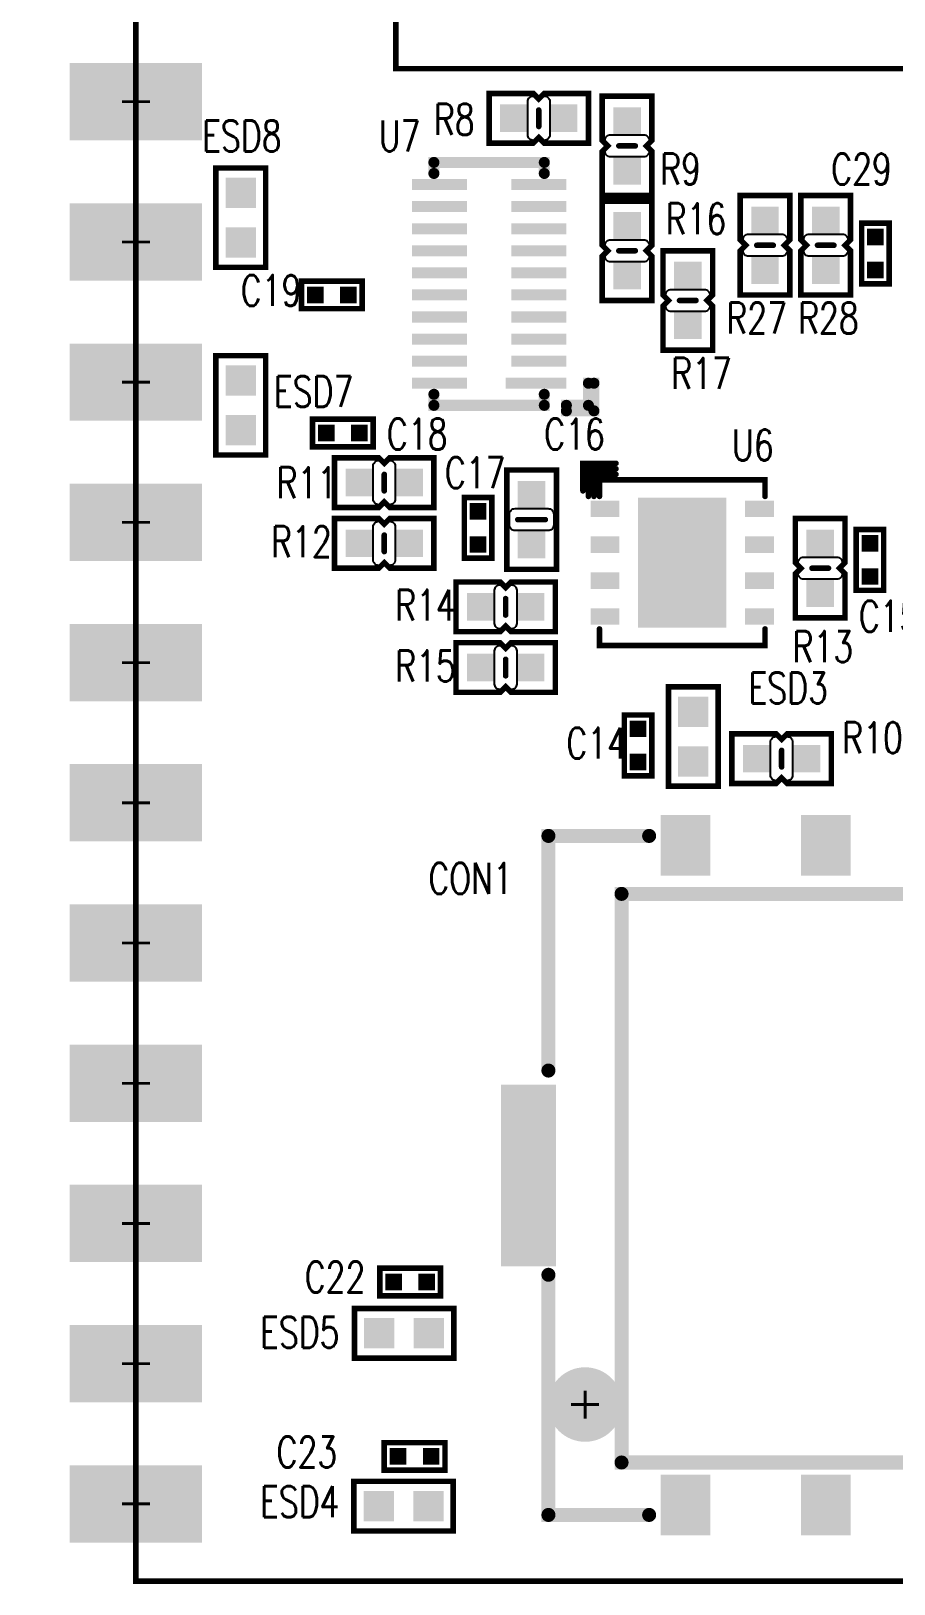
# Model space of a CAD drawing. Extents: x -1.9 to 26.9, y -0.1 to 56.1.
# Drawn here: x -1.9 to 13.74, y -0.05 to 28.08 of the extents above; entities that cross this region are included whole.
import ezdxf

# ---------------------------------------------------------------- set-up
doc = ezdxf.new("R2010")
doc.units = 0
doc.linetypes.add('KEEPOUT_00001000$0', pattern=[2, 1, 1])
for name, color, linetype in [('BOARD_OUTLINE_00', 254, 'CONTINUOUS'), ('DRIL_NPLTE_THRU_01', 176, 'CONTINUOUS'), ('DRIL_NPLTE_THRU_02', 136, 'CONTINUOUS'), ('DRIL_NPLTE_THRU_03', 56, 'CONTINUOUS'), ('DRIL_NPLTE_THRU_04', 16, 'CONTINUOUS'), ('DRIL_PLTE_THRU_01', 176, 'CONTINUOUS'), ('DRIL_PLTE_THRU_02', 136, 'CONTINUOUS'), ('DRIL_PLTE_THRU_03', 56, 'CONTINUOUS'), ('DRIL_PLTE_THRU_04', 16, 'CONTINUOUS'), ('DRIL_SYMBOL', 254, 'CONTINUOUS'), ('KEEPOUT_01', 130, 'CONTINUOUS'), ('PADS_BOT', 1, 'CONTINUOUS'), ('PADS_INNER', 5, 'CONTINUOUS'), ('PADS_TOP', 5, 'CONTINUOUS'), ('PART_NAME_01', 254, 'CONTINUOUS'), ('PART_TOP_2DLINE_00', 254, 'CONTINUOUS'), ('PART_TOP_2DLINE_01', 254, 'CONTINUOUS'), ('PART_TOP_2DLINE_26', 254, 'CONTINUOUS'), ('PART_TOP_COPPER_26', 254, 'CONTINUOUS')]:
    doc.layers.add(name, color=color, linetype=linetype)
doc.styles.add('W0$0381', font='simplex', dxfattribs={"width": 0.75})
doc.styles.add('W0$1', font='simplex', dxfattribs={"width": 0.75})

# ---------------------------------------------------------------- blocks, each defined once
blk = doc.blocks.new('SMOOTH_0$1')
at = {"const_width": 0.05}
blk.add_lwpolyline([(-0.025, 0, 1), (0.025, 0, 1)], format="xyb", close=True, dxfattribs=at)
blk = doc.blocks.new('BOARD_1')
at = {"layer": 'BOARD_OUTLINE_00', "const_width": 0.1}
blk.add_lwpolyline([(0.35, 25.7), (25.35, 25.7), (25.35, -30.3), (0.35, -30.3)], close=True, dxfattribs=at)
at = {"layer": 'BOARD_OUTLINE_00'}
blk.add_blockref('SMOOTH_0$1', (0.35, -30.3), dxfattribs=at)
blk = doc.blocks.new('PART_BODY_TOP_3')
at = {"layer": 'PART_TOP_2DLINE_01', "const_width": 0.1}
blk.add_lwpolyline([(-0.55, 0.25), (0.55, 0.25), (0.55, -0.25), (-0.55, -0.25)], close=True, dxfattribs=at)
at = {"layer": 'PART_TOP_2DLINE_01'}
for p in [(-0.55, 0.25), (0.55, 0.25), (-0.55, -0.25), (0.55, -0.25)]:
    blk.add_blockref('SMOOTH_0$1', p, dxfattribs=at)
blk = doc.blocks.new('DRIL_HOLE_0')
blk.add_lwpolyline([(0, 0, 1), (0, 0, 1)], format="xyb", close=True)
blk = doc.blocks.new('PAD_0')
blk.add_lwpolyline([(0, 0, 1), (0, 0, 1)], format="xyb", close=True)
blk = doc.blocks.new('PAD_2')
at = {"const_width": 0.3}
blk.add_lwpolyline([(-0.15, 0), (0.15, 0)], dxfattribs=at)
blk = doc.blocks.new('STK_TOP_4')
at = {"layer": 'DRIL_PLTE_THRU_01'}
blk.add_blockref('DRIL_HOLE_0', (0, 0), dxfattribs=at)
at = {"layer": 'DRIL_PLTE_THRU_02'}
blk.add_blockref('DRIL_HOLE_0', (0, 0), dxfattribs=at)
at = {"layer": 'DRIL_PLTE_THRU_03'}
blk.add_blockref('DRIL_HOLE_0', (0, 0), dxfattribs=at)
at = {"layer": 'DRIL_PLTE_THRU_04'}
blk.add_blockref('DRIL_HOLE_0', (0, 0), dxfattribs=at)
at = {"layer": 'PADS_BOT'}
blk.add_blockref('PAD_0', (0, 0), dxfattribs=at)
at = {"layer": 'PADS_INNER'}
blk.add_blockref('PAD_0', (0, 0), dxfattribs=at)
at = {"layer": 'PADS_TOP'}
blk.add_blockref('PAD_2', (0, 0), dxfattribs=at)
blk = doc.blocks.new('SYM_TOP_3')
for name, p in [('PART_BODY_TOP_3', (0, 0)), ('STK_TOP_4', (-0.3, 0)), ('STK_TOP_4', (0.3, 0))]:
    blk.add_blockref(name, p)
blk = doc.blocks.new('PART_TOP_5')
blk.add_blockref('SYM_TOP_3', (0, 0))
at = {"layer": 'PART_NAME_01', "style": 'W0$1', "width": 0.75}
blk.add_text('C14', height=0.56, rotation=270, dxfattribs=at).set_placement((-0.24, 1.3))
blk = doc.blocks.new('PART_TOP_6')
blk.add_blockref('SYM_TOP_3', (0, 0))
at = {"layer": 'PART_NAME_01', "style": 'W0$1', "width": 0.75}
blk.add_text('C15', height=0.56, rotation=90, dxfattribs=at).set_placement((1.3, -0.2))
blk = doc.blocks.new('PART_BODY_TOP_2')
at = {"layer": 'KEEPOUT_01', "linetype": 'KEEPOUT_00001000$0'}
blk.add_lwpolyline([(-0.2, 0.3, -0.414214), (-0.1, 0.4), (0.1, 0.4, -0.414214), (0.2, 0.3), (0.2, -0.3, -0.414214), (0.1, -0.4), (-0.1, -0.4, -0.414214), (-0.2, -0.3)], format="xyb", close=True, dxfattribs=at)
at = {"layer": 'PART_TOP_2DLINE_00', "const_width": 0.1}
blk.add_lwpolyline([(0.9, 0.45), (-0.9, 0.45), (-0.9, -0.45), (0.9, -0.45)], close=True, dxfattribs=at)
blk.add_lwpolyline([(0, -0.25), (0, 0.25)], dxfattribs=at)
at = {"layer": 'PART_TOP_2DLINE_00'}
for p in [(-0.9, 0.45), (0, 0.25), (0.9, 0.45), (0, -0.25), (-0.9, -0.45), (0.9, -0.45)]:
    blk.add_blockref('SMOOTH_0$1', p, dxfattribs=at)
blk = doc.blocks.new('PAD_1')
at = {"const_width": 0.5}
blk.add_lwpolyline([(-0.25, 0), (0.25, 0)], dxfattribs=at)
blk = doc.blocks.new('STK_TOP_5')
at = {"layer": 'DRIL_PLTE_THRU_01'}
blk.add_blockref('DRIL_HOLE_0', (0, 0), dxfattribs=at)
at = {"layer": 'DRIL_PLTE_THRU_02'}
blk.add_blockref('DRIL_HOLE_0', (0, 0), dxfattribs=at)
at = {"layer": 'DRIL_PLTE_THRU_03'}
blk.add_blockref('DRIL_HOLE_0', (0, 0), dxfattribs=at)
at = {"layer": 'DRIL_PLTE_THRU_04'}
blk.add_blockref('DRIL_HOLE_0', (0, 0), dxfattribs=at)
at = {"layer": 'PADS_BOT'}
blk.add_blockref('PAD_0', (0, 0), dxfattribs=at)
at = {"layer": 'PADS_INNER'}
blk.add_blockref('PAD_0', (0, 0), dxfattribs=at)
at = {"layer": 'PADS_TOP'}
blk.add_blockref('PAD_1', (0, 0), dxfattribs=at)
blk = doc.blocks.new('SYM_TOP_2')
for name, p in [('PART_BODY_TOP_2', (0, 0)), ('STK_TOP_5', (-0.45, 0)), ('STK_TOP_5', (0.45, 0))]:
    blk.add_blockref(name, p)
blk = doc.blocks.new('PART_TOP_7')
blk.add_blockref('SYM_TOP_2', (0, 0))
at = {"layer": 'PART_NAME_01', "style": 'W0$1', "width": 0.75}
blk.add_text('C16', height=0.56, rotation=270, dxfattribs=at).set_placement((1.27, -0.23))
blk = doc.blocks.new('PART_TOP_8')
blk.add_blockref('SYM_TOP_3', (0, 0))
at = {"layer": 'PART_NAME_01', "style": 'W0$1', "width": 0.75}
blk.add_text('C17', height=0.56, rotation=270, dxfattribs=at).set_placement((0.72, 0.6))
blk = doc.blocks.new('PART_TOP_9')
blk.add_blockref('SYM_TOP_3', (0, 0))
at = {"layer": 'PART_NAME_01', "style": 'W0$1', "width": 0.75}
blk.add_text('C18', height=0.56, rotation=180, dxfattribs=at).set_placement((-0.8, 0.3))
blk = doc.blocks.new('PART_TOP_10')
blk.add_blockref('SYM_TOP_3', (0, 0))
at = {"layer": 'PART_NAME_01', "style": 'W0$1', "width": 0.75}
blk.add_text('C19', height=0.56, rotation=180, dxfattribs=at).set_placement((1.65, 0.2))
blk = doc.blocks.new('PART_TOP_14')
blk.add_blockref('SYM_TOP_3', (0, 0))
at = {"layer": 'PART_NAME_01', "style": 'W0$1', "width": 0.75}
blk.add_text('C22', height=0.56, rotation=180, dxfattribs=at).set_placement((1.91, 0.19))
blk = doc.blocks.new('PART_TOP_15')
blk.add_blockref('SYM_TOP_3', (0, 0))
at = {"layer": 'PART_NAME_01', "style": 'W0$1', "width": 0.75}
blk.add_text('C23', height=0.56, rotation=180, dxfattribs=at).set_placement((2.5, 0.2))
blk = doc.blocks.new('PART_TOP_21')
blk.add_blockref('SYM_TOP_3', (0, 0))
at = {"layer": 'PART_NAME_01', "style": 'W0$1', "width": 0.75}
blk.add_text('C29', height=0.56, rotation=270, dxfattribs=at).set_placement((1.25, 0.8))
blk = doc.blocks.new('DRIL_SYMBOL_1')
at = {"layer": 'DRIL_SYMBOL', "const_width": 0.0508}
for points in [[(-0.254, 0), (0.254, 0)], [(0, -0.254), (0, 0.254)]]:
    blk.add_lwpolyline(points, dxfattribs=at)
blk = doc.blocks.new('DRIL_HOLE_1')
at = {"const_width": 0.5}
blk.add_lwpolyline([(-0.25, 0, 1), (0.25, 0, 1)], format="xyb", close=True, dxfattribs=at)
blk.add_blockref('DRIL_SYMBOL_1', (0, 0))
blk = doc.blocks.new('PAD_6')
at = {"const_width": 1.4}
blk.add_lwpolyline([(-0.7, 0), (0.7, 0)], dxfattribs=at)
blk = doc.blocks.new('PAD_7')
at = {"const_width": 1.4}
blk.add_lwpolyline([(-1.2, 0), (1.2, 0)], dxfattribs=at)
blk = doc.blocks.new('STK_TOP_11')
at = {"layer": 'DRIL_PLTE_THRU_01'}
blk.add_blockref('DRIL_HOLE_1', (0, 0), dxfattribs=at)
at = {"layer": 'DRIL_PLTE_THRU_02'}
blk.add_blockref('DRIL_HOLE_1', (0, 0), dxfattribs=at)
at = {"layer": 'DRIL_PLTE_THRU_03'}
blk.add_blockref('DRIL_HOLE_1', (0, 0), dxfattribs=at)
at = {"layer": 'DRIL_PLTE_THRU_04'}
blk.add_blockref('DRIL_HOLE_1', (0, 0), dxfattribs=at)
at = {"layer": 'PADS_BOT', "rotation": 90}
blk.add_blockref('PAD_7', (0, 0), dxfattribs=at)
at = {"layer": 'PADS_INNER'}
blk.add_blockref('PAD_6', (0, 0), dxfattribs=at)
at = {"layer": 'PADS_TOP'}
blk.add_blockref('PAD_6', (0, 0), dxfattribs=at)
blk = doc.blocks.new('SYM_TOP_7')
for p in [(10.16, 0), (12.7, 0), (15.24, 0), (17.78, 0), (20.32, 0), (22.86, 0), (25.4, 0), (27.94, 0), (30.48, 0), (33.02, 0), (35.56, 0), (38.1, 0)]:
    blk.add_blockref('STK_TOP_11', p)
blk = doc.blocks.new('PART_TOP_31')
blk.add_blockref('SYM_TOP_7', (0, 0))
blk = doc.blocks.new('PART_BODY_TOP_9')
at = {"layer": 'KEEPOUT_01', "linetype": 'KEEPOUT_00001000$0'}
blk.add_lwpolyline([(-0.2, 0.3, -0.414214), (-0.1, 0.4), (0.1, 0.4, -0.414214), (0.2, 0.3), (0.2, -0.3, -0.414214), (0.1, -0.4), (-0.1, -0.4, -0.414214), (-0.2, -0.3)], format="xyb", close=True, dxfattribs=at)
at = {"layer": 'PART_TOP_2DLINE_00', "const_width": 0.1}
blk.add_lwpolyline([(-0.9, 0.45), (-0.9, -0.45), (-0.1, -0.45), (0, -0.35), (0.1, -0.45), (0.9, -0.45), (0.9, 0.45), (0.1, 0.45), (0, 0.35), (-0.1, 0.45)], close=True, dxfattribs=at)
blk.add_lwpolyline([(0, -0.15), (0, 0.15)], dxfattribs=at)
at = {"layer": 'PART_TOP_2DLINE_00'}
for p in [(-0.9, 0.45), (-0.1, 0.45), (0, 0.35), (0.1, 0.45), (0.9, 0.45), (0, 0.15), (0, -0.15), (-0.9, -0.45), (-0.1, -0.45), (0, -0.35), (0.1, -0.45), (0.9, -0.45)]:
    blk.add_blockref('SMOOTH_0$1', p, dxfattribs=at)
blk = doc.blocks.new('SYM_TOP_9')
for name, p in [('PART_BODY_TOP_9', (0, 0)), ('STK_TOP_5', (-0.45, 0)), ('STK_TOP_5', (0.45, 0))]:
    blk.add_blockref(name, p)
blk = doc.blocks.new('PART_TOP_36')
blk.add_blockref('SYM_TOP_9', (0, 0))
at = {"layer": 'PART_NAME_01', "style": 'W0$1', "width": 0.75}
blk.add_text('R11', height=0.56, rotation=180, dxfattribs=at).set_placement((1.95, 0.28))
blk = doc.blocks.new('PART_TOP_37')
blk.add_blockref('SYM_TOP_9', (0, 0))
at = {"layer": 'PART_NAME_01', "style": 'W0$1', "width": 0.75}
blk.add_text('R12', height=0.56, rotation=180, dxfattribs=at).set_placement((2.05, 0.25))
blk = doc.blocks.new('PART_TOP_38')
blk.add_blockref('SYM_TOP_9', (0, 0))
at = {"layer": 'PART_NAME_01', "style": 'W0$1', "width": 0.75}
blk.add_text('R13', height=0.56, rotation=90, dxfattribs=at).set_placement((1.7, -0.5))
blk = doc.blocks.new('PART_TOP_39')
blk.add_blockref('SYM_TOP_9', (0, 0))
at = {"layer": 'PART_NAME_01', "style": 'W0$1', "width": 0.75}
blk.add_text('R14', height=0.56, rotation=180, dxfattribs=at).set_placement((2, 0.25))
blk = doc.blocks.new('PART_TOP_40')
blk.add_blockref('SYM_TOP_9', (0, 0))
at = {"layer": 'PART_NAME_01', "style": 'W0$1', "width": 0.75}
blk.add_text('R15', height=0.56, rotation=180, dxfattribs=at).set_placement((2, 0.25))
blk = doc.blocks.new('PART_TOP_41')
blk.add_blockref('SYM_TOP_9', (0, 0))
at = {"layer": 'PART_NAME_01', "style": 'W0$1', "width": 0.75}
blk.add_text('R16', height=0.56, rotation=270, dxfattribs=at).set_placement((0.3, -0.7))
blk = doc.blocks.new('PART_TOP_42')
blk.add_blockref('SYM_TOP_9', (0, 0))
at = {"layer": 'PART_NAME_01', "style": 'W0$1', "width": 0.75}
blk.add_text('R17', height=0.56, rotation=270, dxfattribs=at).set_placement((-1.6, 0.3))
blk = doc.blocks.new('PART_TOP_57')
blk.add_blockref('SYM_TOP_9', (0, 0))
at = {"layer": 'PART_NAME_01', "style": 'W0$1', "width": 0.75}
blk.add_text('R8', height=0.56, rotation=180, dxfattribs=at).set_placement((1.9, 0.3))
blk = doc.blocks.new('PART_TOP_58')
blk.add_blockref('SYM_TOP_9', (0, 0))
at = {"layer": 'PART_NAME_01', "style": 'W0$1', "width": 0.75}
blk.add_text('R9', height=0.56, rotation=90, dxfattribs=at).set_placement((0.7, 0.6))
blk = doc.blocks.new('PART_BODY_TOP_13')
at = {"layer": 'PART_TOP_2DLINE_00', "const_width": 0.1}
for points in [[(-1.2, 1.5), (-1.5, 1.5), (-1.5, -1.5), (-1.2, -1.5)], [(1.2, -1.5), (1.5, -1.5), (1.5, 1.5), (1.2, 1.5)], [(-1.8, -1.2), (-1.8, -1.8), (-1.3, -1.8)], [(-1.7, -1.2), (-1.7, -1.7), (-1.2, -1.7)], [(-1.2, -1.6), (-1.6, -1.6), (-1.6, -1.2)]]:
    blk.add_lwpolyline(points, dxfattribs=at)
at = {"layer": 'PART_TOP_2DLINE_00'}
for p in [(-1.5, 1.5), (-1.2, 1.5), (1.2, 1.5), (1.5, 1.5), (-1.8, -1.2), (-1.7, -1.2), (-1.6, -1.2), (-1.7, -1.7), (-1.6, -1.6), (-1.5, -1.5), (-1.2, -1.5), (-1.2, -1.6), (-1.2, -1.7), (1.2, -1.5), (1.5, -1.5), (-1.8, -1.8), (-1.3, -1.8)]:
    blk.add_blockref('SMOOTH_0$1', p, dxfattribs=at)
blk = doc.blocks.new('PAD_12')
at = {"const_width": 0.3}
blk.add_lwpolyline([(-0.2625, 0), (0.2625, 0)], dxfattribs=at)
blk = doc.blocks.new('STK_TOP_44')
at = {"layer": 'DRIL_NPLTE_THRU_01'}
blk.add_blockref('DRIL_HOLE_0', (0, 0), dxfattribs=at)
at = {"layer": 'DRIL_NPLTE_THRU_02'}
blk.add_blockref('DRIL_HOLE_0', (0, 0), dxfattribs=at)
at = {"layer": 'DRIL_NPLTE_THRU_03'}
blk.add_blockref('DRIL_HOLE_0', (0, 0), dxfattribs=at)
at = {"layer": 'DRIL_NPLTE_THRU_04'}
blk.add_blockref('DRIL_HOLE_0', (0, 0), dxfattribs=at)
at = {"layer": 'PADS_BOT'}
blk.add_blockref('PAD_0', (0, 0), dxfattribs=at)
at = {"layer": 'PADS_INNER'}
blk.add_blockref('PAD_0', (0, 0), dxfattribs=at)
at = {"layer": 'PADS_TOP', "rotation": 90}
blk.add_blockref('PAD_12', (0, 0), dxfattribs=at)
blk = doc.blocks.new('PAD_13')
at = {"const_width": 1.6}
blk.add_lwpolyline([(-1.175, 0), (1.175, 0)], dxfattribs=at)
blk = doc.blocks.new('STK_TOP_45')
at = {"layer": 'DRIL_NPLTE_THRU_01'}
blk.add_blockref('DRIL_HOLE_0', (0, 0), dxfattribs=at)
at = {"layer": 'DRIL_NPLTE_THRU_02'}
blk.add_blockref('DRIL_HOLE_0', (0, 0), dxfattribs=at)
at = {"layer": 'DRIL_NPLTE_THRU_03'}
blk.add_blockref('DRIL_HOLE_0', (0, 0), dxfattribs=at)
at = {"layer": 'DRIL_NPLTE_THRU_04'}
blk.add_blockref('DRIL_HOLE_0', (0, 0), dxfattribs=at)
at = {"layer": 'PADS_BOT'}
blk.add_blockref('PAD_0', (0, 0), dxfattribs=at)
at = {"layer": 'PADS_INNER'}
blk.add_blockref('PAD_0', (0, 0), dxfattribs=at)
at = {"layer": 'PADS_TOP'}
blk.add_blockref('PAD_13', (0, 0), dxfattribs=at)
blk = doc.blocks.new('SYM_TOP_13')
for name, p in [('STK_TOP_44', (-0.975, 1.4)), ('STK_TOP_44', (-0.325, 1.4)), ('STK_TOP_44', (0.325, 1.4)), ('STK_TOP_44', (0.975, 1.4)), ('PART_BODY_TOP_13', (0, 0)), ('STK_TOP_45', (0, 0)), ('STK_TOP_44', (-0.975, -1.4)), ('STK_TOP_44', (-0.325, -1.4)), ('STK_TOP_44', (0.325, -1.4)), ('STK_TOP_44', (0.975, -1.4))]:
    blk.add_blockref(name, p)
blk = doc.blocks.new('PART_TOP_64')
blk.add_blockref('SYM_TOP_13', (0, 0))
at = {"layer": 'PART_NAME_01', "style": 'W0$1', "width": 0.75}
blk.add_text('U6', height=0.56, rotation=90, dxfattribs=at).set_placement((-1.85, 0.9))
blk = doc.blocks.new('SMOOTH_0$2')
at = {"const_width": 0.1}
blk.add_lwpolyline([(-0.05, 0, 1), (0.05, 0, 1)], format="xyb", close=True, dxfattribs=at)
blk = doc.blocks.new('PART_BODY_TOP_14')
at = {"layer": 'PART_TOP_2DLINE_01', "const_width": 0.2}
for points in [[(-7.48, 7.14), (-5.67, 8.95), (-5.67, 8.97)], [(-7.455, 6.575), (-5.075, 8.955)], [(-7.42, 7.74), (-6.25, 8.91)], [(-7.415, 8.345), (-6.855, 8.905)]]:
    blk.add_lwpolyline(points, dxfattribs=at)
at = {"layer": 'PART_TOP_2DLINE_01', "const_width": 0.1}
blk.add_lwpolyline([(-7.49, 9), (7.5, 9), (7.5, -9), (-7.49, -9)], close=True, dxfattribs=at)
at = {"layer": 'PART_TOP_2DLINE_01'}
for name, p in [('SMOOTH_0$1', (-7.49, 9)), ('SMOOTH_0$2', (-6.855, 8.905)), ('SMOOTH_0$2', (-6.25, 8.91)), ('SMOOTH_0$2', (-5.67, 8.97)), ('SMOOTH_0$2', (-5.67, 8.95)), ('SMOOTH_0$2', (-5.075, 8.955)), ('SMOOTH_0$1', (7.5, 9)), ('SMOOTH_0$2', (-7.415, 8.345)), ('SMOOTH_0$2', (-7.42, 7.74)), ('SMOOTH_0$2', (-7.48, 7.14)), ('SMOOTH_0$2', (-7.455, 6.575)), ('SMOOTH_0$1', (-7.49, -9)), ('SMOOTH_0$1', (7.5, -9))]:
    blk.add_blockref(name, p, dxfattribs=at)
blk = doc.blocks.new('PAD_14')
blk.add_lwpolyline([(0, 0), (0, 0)])
blk = doc.blocks.new('PAD_15')
at = {"const_width": 0.6}
blk.add_lwpolyline([(-0.3, 0), (0.3, 0)], dxfattribs=at)
blk = doc.blocks.new('STK_TOP_26')
at = {"layer": 'DRIL_PLTE_THRU_01'}
blk.add_blockref('DRIL_HOLE_0', (0, 0), dxfattribs=at)
at = {"layer": 'DRIL_PLTE_THRU_02'}
blk.add_blockref('DRIL_HOLE_0', (0, 0), dxfattribs=at)
at = {"layer": 'DRIL_PLTE_THRU_03'}
blk.add_blockref('DRIL_HOLE_0', (0, 0), dxfattribs=at)
at = {"layer": 'DRIL_PLTE_THRU_04'}
blk.add_blockref('DRIL_HOLE_0', (0, 0), dxfattribs=at)
at = {"layer": 'PADS_BOT'}
blk.add_blockref('PAD_14', (0, 0), dxfattribs=at)
at = {"layer": 'PADS_INNER'}
blk.add_blockref('PAD_14', (0, 0), dxfattribs=at)
at = {"layer": 'PADS_TOP'}
blk.add_blockref('PAD_15', (0, 0), dxfattribs=at)
blk = doc.blocks.new('SYM_TOP_14')
for name, p in [('PART_BODY_TOP_14', (0, 0)), ('STK_TOP_26', (-4.2, 6.6)), ('STK_TOP_26', (-3, 6.6)), ('STK_TOP_26', (-1.8, 6.6)), ('STK_TOP_26', (-0.6, 6.6)), ('STK_TOP_26', (0.6, 6.6)), ('STK_TOP_26', (1.8, 6.6)), ('STK_TOP_26', (3, 6.6)), ('STK_TOP_26', (4.2, 6.6)), ('STK_TOP_26', (-4.8, 5.4)), ('STK_TOP_26', (-3.6, 5.4)), ('STK_TOP_26', (-2.4, 5.4)), ('STK_TOP_26', (-1.2, 5.4)), ('STK_TOP_26', (0, 5.4)), ('STK_TOP_26', (1.2, 5.4)), ('STK_TOP_26', (2.4, 5.4)), ('STK_TOP_26', (3.6, 5.4)), ('STK_TOP_26', (4.8, 5.4)), ('STK_TOP_26', (-6, 4.8)), ('STK_TOP_26', (6, 4.8)), ('STK_TOP_26', (-4.8, 4.2)), ('STK_TOP_26', (-1.8, 4.2)), ('STK_TOP_26', (-0.6, 4.2)), ('STK_TOP_26', (0.6, 4.2)), ('STK_TOP_26', (1.8, 4.2)), ('STK_TOP_26', (4.8, 4.2)), ('STK_TOP_26', (-6, 3.6)), ('STK_TOP_26', (6, 3.6)), ('STK_TOP_26', (-4.8, 3)), ('STK_TOP_26', (-1.2, 3)), ('STK_TOP_26', (1.2, 3)), ('STK_TOP_26', (4.8, 3)), ('STK_TOP_26', (-6, 2.4)), ('STK_TOP_26', (-3.6, 2.4)), ('STK_TOP_26', (3.6, 2.4)), ('STK_TOP_26', (6, 2.4)), ('STK_TOP_26', (-4.8, 1.8)), ('STK_TOP_26', (-2.4, 1.8)), ('STK_TOP_26', (2.4, 1.8)), ('STK_TOP_26', (4.8, 1.8)), ('STK_TOP_26', (-6, 1.2)), ('STK_TOP_26', (-3.6, 1.2)), ('STK_TOP_26', (3.6, 1.2)), ('STK_TOP_26', (6, 1.2)), ('STK_TOP_26', (-4.8, 0.6)), ('STK_TOP_26', (4.8, 0.6)), ('STK_TOP_26', (-6, 0)), ('STK_TOP_26', (-3.6, 0)), ('STK_TOP_26', (3.6, 0)), ('STK_TOP_26', (6, 0)), ('STK_TOP_26', (-4.8, -0.6)), ('STK_TOP_26', (4.8, -0.6)), ('STK_TOP_26', (-6, -1.2)), ('STK_TOP_26', (-3.6, -1.2)), ('STK_TOP_26', (3.6, -1.2)), ('STK_TOP_26', (6, -1.2)), ('STK_TOP_26', (-4.8, -1.8)), ('STK_TOP_26', (-2.4, -1.8)), ('STK_TOP_26', (2.4, -1.8)), ('STK_TOP_26', (4.8, -1.8)), ('STK_TOP_26', (-6, -2.4)), ('STK_TOP_26', (-3.6, -2.4)), ('STK_TOP_26', (3.6, -2.4)), ('STK_TOP_26', (6, -2.4)), ('STK_TOP_26', (-4.8, -3)), ('STK_TOP_26', (-1.2, -3)), ('STK_TOP_26', (1.2, -3)), ('STK_TOP_26', (4.8, -3)), ('STK_TOP_26', (-6, -3.6)), ('STK_TOP_26', (6, -3.6)), ('STK_TOP_26', (-4.8, -4.2)), ('STK_TOP_26', (-1.8, -4.2)), ('STK_TOP_26', (-0.6, -4.2)), ('STK_TOP_26', (0.6, -4.2)), ('STK_TOP_26', (1.8, -4.2)), ('STK_TOP_26', (4.8, -4.2)), ('STK_TOP_26', (-6, -4.8)), ('STK_TOP_26', (6, -4.8)), ('STK_TOP_26', (-4.8, -5.4)), ('STK_TOP_26', (-3.6, -5.4)), ('STK_TOP_26', (-2.4, -5.4)), ('STK_TOP_26', (-1.2, -5.4)), ('STK_TOP_26', (0, -5.4)), ('STK_TOP_26', (1.2, -5.4)), ('STK_TOP_26', (2.4, -5.4)), ('STK_TOP_26', (3.6, -5.4)), ('STK_TOP_26', (4.8, -5.4)), ('STK_TOP_26', (-4.2, -6.6)), ('STK_TOP_26', (-3, -6.6)), ('STK_TOP_26', (-1.8, -6.6)), ('STK_TOP_26', (-0.6, -6.6)), ('STK_TOP_26', (0.6, -6.6)), ('STK_TOP_26', (1.8, -6.6)), ('STK_TOP_26', (3, -6.6)), ('STK_TOP_26', (4.2, -6.6))]:
    blk.add_blockref(name, p)
blk = doc.blocks.new('PART_TOP_66')
blk.add_blockref('SYM_TOP_14', (0, 0))
at = {"layer": 'PART_NAME_01', "style": 'W0$0381', "width": 0.75}
blk.add_text('U2', height=0.2667, dxfattribs=at).set_placement((0.2, 9.5))
blk = doc.blocks.new('PART_BODY_TOP_15')
at = {"layer": 'PART_TOP_2DLINE_26', "const_width": 0.2}
for points in [[(-1.4, 2.3), (-1.9, 2.3), (-1.9, 1.8), (-1.8, 1.8), (-1.8, 2.2), (-1.4, 2.2), (-1.4, 2.3)], [(-1, 2), (-1, 2.2), (1, 2.2), (1, 2)], [(-1, -2), (-1, -2.2), (1, -2.2), (1, -2)]]:
    blk.add_lwpolyline(points, dxfattribs=at)
at = {"layer": 'PART_TOP_2DLINE_26'}
for p in [(-1.9, 2.3), (-1.8, 2.2), (-1.4, 2.3), (-1.4, 2.3), (-1.4, 2.2), (-1, 2.2), (1, 2.2), (-1, 2), (1, 2), (-1.9, 1.8), (-1.8, 1.8), (-1, -2), (1, -2), (-1, -2.2), (1, -2.2)]:
    blk.add_blockref('SMOOTH_0$2', p, dxfattribs=at)
blk = doc.blocks.new('PAD_16')
at = {"const_width": 0.2}
blk.add_lwpolyline([(-0.55, 0), (0.55, 0)], dxfattribs=at)
blk = doc.blocks.new('STK_TOP_107')
at = {"layer": 'DRIL_NPLTE_THRU_01'}
blk.add_blockref('DRIL_HOLE_0', (0, 0), dxfattribs=at)
at = {"layer": 'DRIL_NPLTE_THRU_02'}
blk.add_blockref('DRIL_HOLE_0', (0, 0), dxfattribs=at)
at = {"layer": 'DRIL_NPLTE_THRU_03'}
blk.add_blockref('DRIL_HOLE_0', (0, 0), dxfattribs=at)
at = {"layer": 'DRIL_NPLTE_THRU_04'}
blk.add_blockref('DRIL_HOLE_0', (0, 0), dxfattribs=at)
at = {"layer": 'PADS_BOT'}
blk.add_blockref('PAD_0', (0, 0), dxfattribs=at)
at = {"layer": 'PADS_INNER'}
blk.add_blockref('PAD_0', (0, 0), dxfattribs=at)
at = {"layer": 'PADS_TOP'}
blk.add_blockref('PAD_16', (0, 0), dxfattribs=at)
blk = doc.blocks.new('PAD_17')
at = {"const_width": 0.2}
blk.add_lwpolyline([(-0.5, 0), (0.5, 0)], dxfattribs=at)
blk = doc.blocks.new('STK_TOP_106')
at = {"layer": 'DRIL_NPLTE_THRU_01'}
blk.add_blockref('DRIL_HOLE_0', (0, 0), dxfattribs=at)
at = {"layer": 'DRIL_NPLTE_THRU_02'}
blk.add_blockref('DRIL_HOLE_0', (0, 0), dxfattribs=at)
at = {"layer": 'DRIL_NPLTE_THRU_03'}
blk.add_blockref('DRIL_HOLE_0', (0, 0), dxfattribs=at)
at = {"layer": 'DRIL_NPLTE_THRU_04'}
blk.add_blockref('DRIL_HOLE_0', (0, 0), dxfattribs=at)
at = {"layer": 'PADS_BOT'}
blk.add_blockref('PAD_0', (0, 0), dxfattribs=at)
at = {"layer": 'PADS_INNER'}
blk.add_blockref('PAD_0', (0, 0), dxfattribs=at)
at = {"layer": 'PADS_TOP'}
blk.add_blockref('PAD_17', (0, 0), dxfattribs=at)
blk = doc.blocks.new('SYM_TOP_15')
for name, p in [('PART_BODY_TOP_15', (0, 0)), ('STK_TOP_107', (-0.85, 1.8)), ('STK_TOP_106', (0.9, 1.8)), ('STK_TOP_106', (-0.9, 1.4)), ('STK_TOP_106', (0.9, 1.4)), ('STK_TOP_106', (-0.9, 1)), ('STK_TOP_106', (0.9, 1)), ('STK_TOP_106', (-0.9, 0.6)), ('STK_TOP_106', (0.9, 0.6)), ('STK_TOP_106', (-0.9, 0.2)), ('STK_TOP_106', (0.9, 0.2)), ('STK_TOP_106', (-0.9, -0.2)), ('STK_TOP_106', (0.9, -0.2)), ('STK_TOP_106', (-0.9, -0.6)), ('STK_TOP_106', (0.9, -0.6)), ('STK_TOP_106', (-0.9, -1)), ('STK_TOP_106', (0.9, -1)), ('STK_TOP_106', (-0.9, -1.4)), ('STK_TOP_106', (0.9, -1.4)), ('STK_TOP_106', (-0.9, -1.8)), ('STK_TOP_106', (0.9, -1.8))]:
    blk.add_blockref(name, p)
blk = doc.blocks.new('PART_TOP_67')
blk.add_blockref('SYM_TOP_15', (0, 0))
at = {"layer": 'PART_NAME_01', "style": 'W0$1', "width": 0.75}
blk.add_text('U7', height=0.56, rotation=180, dxfattribs=at).set_placement((2, -2.4))
blk = doc.blocks.new('SMOOTH_0$254')
at = {"const_width": 0.127}
blk.add_lwpolyline([(-0.0635, 0, 1), (0.0635, 0, 1)], format="xyb", close=True, dxfattribs=at)
blk = doc.blocks.new('PART_BODY_TOP_16')
at = {"layer": 'PART_TOP_2DLINE_26', "const_width": 0.254}
for points in [[(-3.2, 6.15), (-5.025, 6.15), (-5.025, 1.9)], [(3.2, 6.15), (5.025, 6.15), (5.025, 2.1)], [(-5.025, -1.8), (-5.025, -6.15), (-3.2, -6.15)], [(5.025, -1.6), (5.025, -6.15), (3.2, -6.15)]]:
    blk.add_lwpolyline(points, dxfattribs=at)
at = {"layer": 'PART_TOP_COPPER_26', "const_width": 0.254}
for points in [[(-3.7, 5.1), (4, 5.1), (4, -5.2), (-3.7, -5.2)], [(3.9, -5), (4.9, -5), (4.9, -6.1), (3.9, -6.1)]]:
    blk.add_lwpolyline(points, close=True, dxfattribs=at)
at = {"layer": 'PART_TOP_2DLINE_26'}
for p in [(-5.025, 6.15), (-3.2, 6.15), (3.2, 6.15), (5.025, 6.15), (-5.025, 1.9), (5.025, 2.1), (-5.025, -1.8), (5.025, -1.6), (-5.025, -6.15), (-3.2, -6.15), (3.2, -6.15), (5.025, -6.15)]:
    blk.add_blockref('SMOOTH_0$254', p, dxfattribs=at)
at = {"layer": 'PART_TOP_COPPER_26'}
for p in [(-3.7, 5.1), (4, 5.1), (3.9, -5), (4.9, -5), (-3.7, -5.2), (4, -5.2), (3.9, -6.1), (4.9, -6.1)]:
    blk.add_blockref('SMOOTH_0$254', p, dxfattribs=at)
blk = doc.blocks.new('PAD_18')
at = {"const_width": 0.9}
blk.add_lwpolyline([(-0.55, 0), (0.55, 0)], dxfattribs=at)
blk = doc.blocks.new('STK_TOP_86')
at = {"layer": 'DRIL_NPLTE_THRU_01'}
blk.add_blockref('DRIL_HOLE_0', (0, 0), dxfattribs=at)
at = {"layer": 'DRIL_NPLTE_THRU_02'}
blk.add_blockref('DRIL_HOLE_0', (0, 0), dxfattribs=at)
at = {"layer": 'DRIL_NPLTE_THRU_03'}
blk.add_blockref('DRIL_HOLE_0', (0, 0), dxfattribs=at)
at = {"layer": 'DRIL_NPLTE_THRU_04'}
blk.add_blockref('DRIL_HOLE_0', (0, 0), dxfattribs=at)
at = {"layer": 'PADS_BOT'}
blk.add_blockref('PAD_0', (0, 0), dxfattribs=at)
at = {"layer": 'PADS_INNER'}
blk.add_blockref('PAD_0', (0, 0), dxfattribs=at)
at = {"layer": 'PADS_TOP', "rotation": 90}
blk.add_blockref('PAD_18', (0, 0), dxfattribs=at)
blk = doc.blocks.new('PAD_19')
at = {"const_width": 1}
blk.add_lwpolyline([(-1.645, 0), (1.645, 0)], dxfattribs=at)
blk = doc.blocks.new('STK_TOP_87')
at = {"layer": 'DRIL_NPLTE_THRU_01'}
blk.add_blockref('DRIL_HOLE_0', (0, 0), dxfattribs=at)
at = {"layer": 'DRIL_NPLTE_THRU_02'}
blk.add_blockref('DRIL_HOLE_0', (0, 0), dxfattribs=at)
at = {"layer": 'DRIL_NPLTE_THRU_03'}
blk.add_blockref('DRIL_HOLE_0', (0, 0), dxfattribs=at)
at = {"layer": 'DRIL_NPLTE_THRU_04'}
blk.add_blockref('DRIL_HOLE_0', (0, 0), dxfattribs=at)
at = {"layer": 'PADS_BOT'}
blk.add_blockref('PAD_0', (0, 0), dxfattribs=at)
at = {"layer": 'PADS_INNER'}
blk.add_blockref('PAD_0', (0, 0), dxfattribs=at)
at = {"layer": 'PADS_TOP', "rotation": 90}
blk.add_blockref('PAD_19', (0, 0), dxfattribs=at)
blk = doc.blocks.new('DRIL_SYMBOL_1$05')
at = {"layer": 'DRIL_SYMBOL', "const_width": 0.0508}
for points in [[(-0.254, 0), (0.254, 0)], [(0, -0.254), (0, 0.254)]]:
    blk.add_lwpolyline(points, dxfattribs=at)
blk = doc.blocks.new('DRIL_HOLE_1$05')
at = {"const_width": 0.525}
blk.add_lwpolyline([(-0.2625, 0, 1), (0.2625, 0, 1)], format="xyb", close=True, dxfattribs=at)
blk.add_blockref('DRIL_SYMBOL_1$05', (0, 0))
blk = doc.blocks.new('PAD_20')
at = {"const_width": 0.675}
blk.add_lwpolyline([(0, -0.3375, 1), (0, 0.3375, 1)], format="xyb", close=True, dxfattribs=at)
blk = doc.blocks.new('STK_TOP_88')
at = {"layer": 'DRIL_PLTE_THRU_01'}
blk.add_blockref('DRIL_HOLE_1$05', (0, 0), dxfattribs=at)
at = {"layer": 'DRIL_PLTE_THRU_02'}
blk.add_blockref('DRIL_HOLE_1$05', (0, 0), dxfattribs=at)
at = {"layer": 'DRIL_PLTE_THRU_03'}
blk.add_blockref('DRIL_HOLE_1$05', (0, 0), dxfattribs=at)
at = {"layer": 'DRIL_PLTE_THRU_04'}
blk.add_blockref('DRIL_HOLE_1$05', (0, 0), dxfattribs=at)
at = {"layer": 'PADS_BOT'}
blk.add_blockref('PAD_20', (0, 0), dxfattribs=at)
at = {"layer": 'PADS_INNER'}
blk.add_blockref('PAD_20', (0, 0), dxfattribs=at)
at = {"layer": 'PADS_TOP'}
blk.add_blockref('PAD_20', (0, 0), dxfattribs=at)
blk = doc.blocks.new('DRIL_SYMBOL_0$85')
at = {"layer": 'DRIL_SYMBOL', "const_width": 0.0508}
for points in [[(-0.254, 0), (0.254, 0)], [(0, -0.254), (0, 0.254)]]:
    blk.add_lwpolyline(points, dxfattribs=at)
blk = doc.blocks.new('DRIL_HOLE_0$85')
at = {"const_width": 0.425}
blk.add_lwpolyline([(-0.2125, 0, 1), (0.2125, 0, 1)], format="xyb", close=True, dxfattribs=at)
blk.add_blockref('DRIL_SYMBOL_0$85', (0, 0))
blk = doc.blocks.new('PAD_21')
at = {"const_width": 0.575}
blk.add_lwpolyline([(0, -0.2875, 1), (0, 0.2875, 1)], format="xyb", close=True, dxfattribs=at)
blk = doc.blocks.new('STK_TOP_89')
at = {"layer": 'DRIL_PLTE_THRU_01'}
blk.add_blockref('DRIL_HOLE_0$85', (0, 0), dxfattribs=at)
at = {"layer": 'DRIL_PLTE_THRU_02'}
blk.add_blockref('DRIL_HOLE_0$85', (0, 0), dxfattribs=at)
at = {"layer": 'DRIL_PLTE_THRU_03'}
blk.add_blockref('DRIL_HOLE_0$85', (0, 0), dxfattribs=at)
at = {"layer": 'DRIL_PLTE_THRU_04'}
blk.add_blockref('DRIL_HOLE_0$85', (0, 0), dxfattribs=at)
at = {"layer": 'PADS_BOT'}
blk.add_blockref('PAD_21', (0, 0), dxfattribs=at)
at = {"layer": 'PADS_INNER'}
blk.add_blockref('PAD_21', (0, 0), dxfattribs=at)
at = {"layer": 'PADS_TOP'}
blk.add_blockref('PAD_21', (0, 0), dxfattribs=at)
blk = doc.blocks.new('SYM_TOP_16')
for name, p in [('STK_TOP_86', (-2.54, 5.98)), ('STK_TOP_86', (0, 5.98)), ('STK_TOP_86', (2.54, 5.98)), ('PART_BODY_TOP_16', (0, 0)), ('STK_TOP_89', (4.66, 4.15)), ('STK_TOP_87', (5.385, 0.2)), ('STK_TOP_87', (-5.385, 0)), ('STK_TOP_88', (-4.36, -4.15)), ('STK_TOP_86', (-2.54, -5.97)), ('STK_TOP_86', (0, -5.97)), ('STK_TOP_86', (2.54, -5.97))]:
    blk.add_blockref(name, p)
blk = doc.blocks.new('PART_TOP_68')
blk.add_blockref('SYM_TOP_16', (0, 0))
at = {"layer": 'PART_NAME_01', "style": 'W0$1', "width": 0.75}
blk.add_text('CON1', height=0.56, dxfattribs=at).set_placement((-7.2, 5.1))
blk = doc.blocks.new('PART_TOP_69')
blk.add_blockref('SYM_TOP_9', (0, 0))
at = {"layer": 'PART_NAME_01', "style": 'W0$1', "width": 0.75}
blk.add_text('R28', height=0.56, rotation=270, dxfattribs=at).set_placement((-1.6, 0.5))
blk = doc.blocks.new('PART_TOP_70')
blk.add_blockref('SYM_TOP_9', (0, 0))
at = {"layer": 'PART_NAME_01', "style": 'W0$1', "width": 0.75}
blk.add_text('R27', height=0.56, rotation=270, dxfattribs=at).set_placement((-1.6, 0.7))
blk = doc.blocks.new('PART_BODY_TOP_34')
at = {"layer": 'PART_TOP_2DLINE_01', "const_width": 0.1}
blk.add_lwpolyline([(-0.9, 0.45), (0.9, 0.45), (0.9, -0.45), (-0.9, -0.45)], close=True, dxfattribs=at)
at = {"layer": 'PART_TOP_2DLINE_01'}
for p in [(-0.9, 0.45), (0.9, 0.45), (-0.9, -0.45), (0.9, -0.45)]:
    blk.add_blockref('SMOOTH_0$1', p, dxfattribs=at)
blk = doc.blocks.new('PAD_22')
at = {"const_width": 0.55}
blk.add_lwpolyline([(-0.275, 0), (0.275, 0)], dxfattribs=at)
blk = doc.blocks.new('STK_TOP_9')
at = {"layer": 'DRIL_PLTE_THRU_01'}
blk.add_blockref('DRIL_HOLE_0', (0, 0), dxfattribs=at)
at = {"layer": 'DRIL_PLTE_THRU_02'}
blk.add_blockref('DRIL_HOLE_0', (0, 0), dxfattribs=at)
at = {"layer": 'DRIL_PLTE_THRU_03'}
blk.add_blockref('DRIL_HOLE_0', (0, 0), dxfattribs=at)
at = {"layer": 'DRIL_PLTE_THRU_04'}
blk.add_blockref('DRIL_HOLE_0', (0, 0), dxfattribs=at)
at = {"layer": 'PADS_BOT'}
blk.add_blockref('PAD_0', (0, 0), dxfattribs=at)
at = {"layer": 'PADS_INNER'}
blk.add_blockref('PAD_0', (0, 0), dxfattribs=at)
at = {"layer": 'PADS_TOP'}
blk.add_blockref('PAD_22', (0, 0), dxfattribs=at)
blk = doc.blocks.new('SYM_TOP_18')
for name, p in [('PART_BODY_TOP_34', (0, 0)), ('STK_TOP_9', (-0.45, 0)), ('STK_TOP_9', (0.45, 0))]:
    blk.add_blockref(name, p)
blk = doc.blocks.new('PART_TOP_74')
blk.add_blockref('SYM_TOP_18', (0, 0))
at = {"layer": 'PART_NAME_01', "style": 'W0$1', "width": 0.75}
blk.add_text('ESD8', height=0.56, rotation=270, dxfattribs=at).set_placement((1.2, 0.7))
blk = doc.blocks.new('PART_TOP_75')
blk.add_blockref('SYM_TOP_18', (0, 0))
at = {"layer": 'PART_NAME_01', "style": 'W0$1', "width": 0.75}
blk.add_text('ESD7', height=0.56, rotation=90, dxfattribs=at).set_placement((0.03, 0.6))
blk = doc.blocks.new('PART_TOP_76')
blk.add_blockref('SYM_TOP_18', (0, 0))
at = {"layer": 'PART_NAME_01', "style": 'W0$1', "width": 0.75}
blk.add_text('ESD5', height=0.56, dxfattribs=at).set_placement((-2.61, -0.26))
blk = doc.blocks.new('PART_TOP_77')
blk.add_blockref('SYM_TOP_18', (0, 0))
at = {"layer": 'PART_NAME_01', "style": 'W0$1', "width": 0.75}
blk.add_text('ESD4', height=0.56, dxfattribs=at).set_placement((-2.6, -0.2))
blk = doc.blocks.new('PART_TOP_78')
blk.add_blockref('SYM_TOP_18', (0, 0))
at = {"layer": 'PART_NAME_01', "style": 'W0$1', "width": 0.75}
blk.add_text('ESD3', height=0.56, rotation=90, dxfattribs=at).set_placement((-0.6, 1))
blk = doc.blocks.new('PART_TOP_79')
blk.add_blockref('SYM_TOP_9', (0, 0))
at = {"layer": 'PART_NAME_01', "style": 'W0$1', "width": 0.75}
blk.add_text('R10', height=0.56, rotation=180, dxfattribs=at).set_placement((-1.1, -0.1))

msp = doc.modelspace()

# ---------------------------------------------------------------- block references
for name, p in [('BOARD_1', (-0.35, 30.3)), ('PART_TOP_66', (12.2, 36.4)), ('PART_TOP_68', (12.5, 7.35)), ('PART_TOP_76', (4.86, 4.49)), ('PART_TOP_77', (4.85, 1.36))]:
    msp.add_blockref(name, p)
for name, p, rotation in [('PART_TOP_31', (0, 39.5), 270), ('PART_TOP_57', (7.3, 26.5), 180), ('PART_TOP_58', (8.9, 26), 270), ('PART_TOP_74', (1.9, 24.7), 90), ('PART_TOP_67', (6.4, 23.5), 180), ('PART_TOP_21', (13.4, 24.05), 90), ('PART_TOP_41', (8.9, 24.1), 90), ('PART_TOP_70', (11.4, 24.2), 90), ('PART_TOP_69', (12.5, 24.2), 90), ('PART_TOP_42', (10, 23.2), 90), ('PART_TOP_10', (3.55, 23.3), 180), ('PART_TOP_75', (1.9, 21.3), 270), ('PART_TOP_9', (3.75, 20.8), 180), ('PART_TOP_7', (7.17, 19.23), 90), ('PART_TOP_64', (9.9, 18.45), 270), ('PART_TOP_36', (4.5, 19.9), 180), ('PART_TOP_8', (6.2, 19.08), 90), ('PART_TOP_37', (4.5, 18.8), 180), ('PART_TOP_38', (12.4, 18.35), 270), ('PART_TOP_6', (13.3, 18.5), 270), ('PART_TOP_39', (6.7, 17.65), 180), ('PART_TOP_40', (6.7, 16.55), 180), ('PART_TOP_78', (10.1, 15.3), 270), ('PART_TOP_5', (9.1, 15.14), 90), ('PART_TOP_79', (11.7, 14.9), 180), ('PART_TOP_14', (4.97, 5.42), 180), ('PART_TOP_15', (5.05, 2.26), 180)]:
    msp.add_blockref(name, p, dxfattribs=dict(rotation=rotation))

doc.saveas('drawing.dxf')
